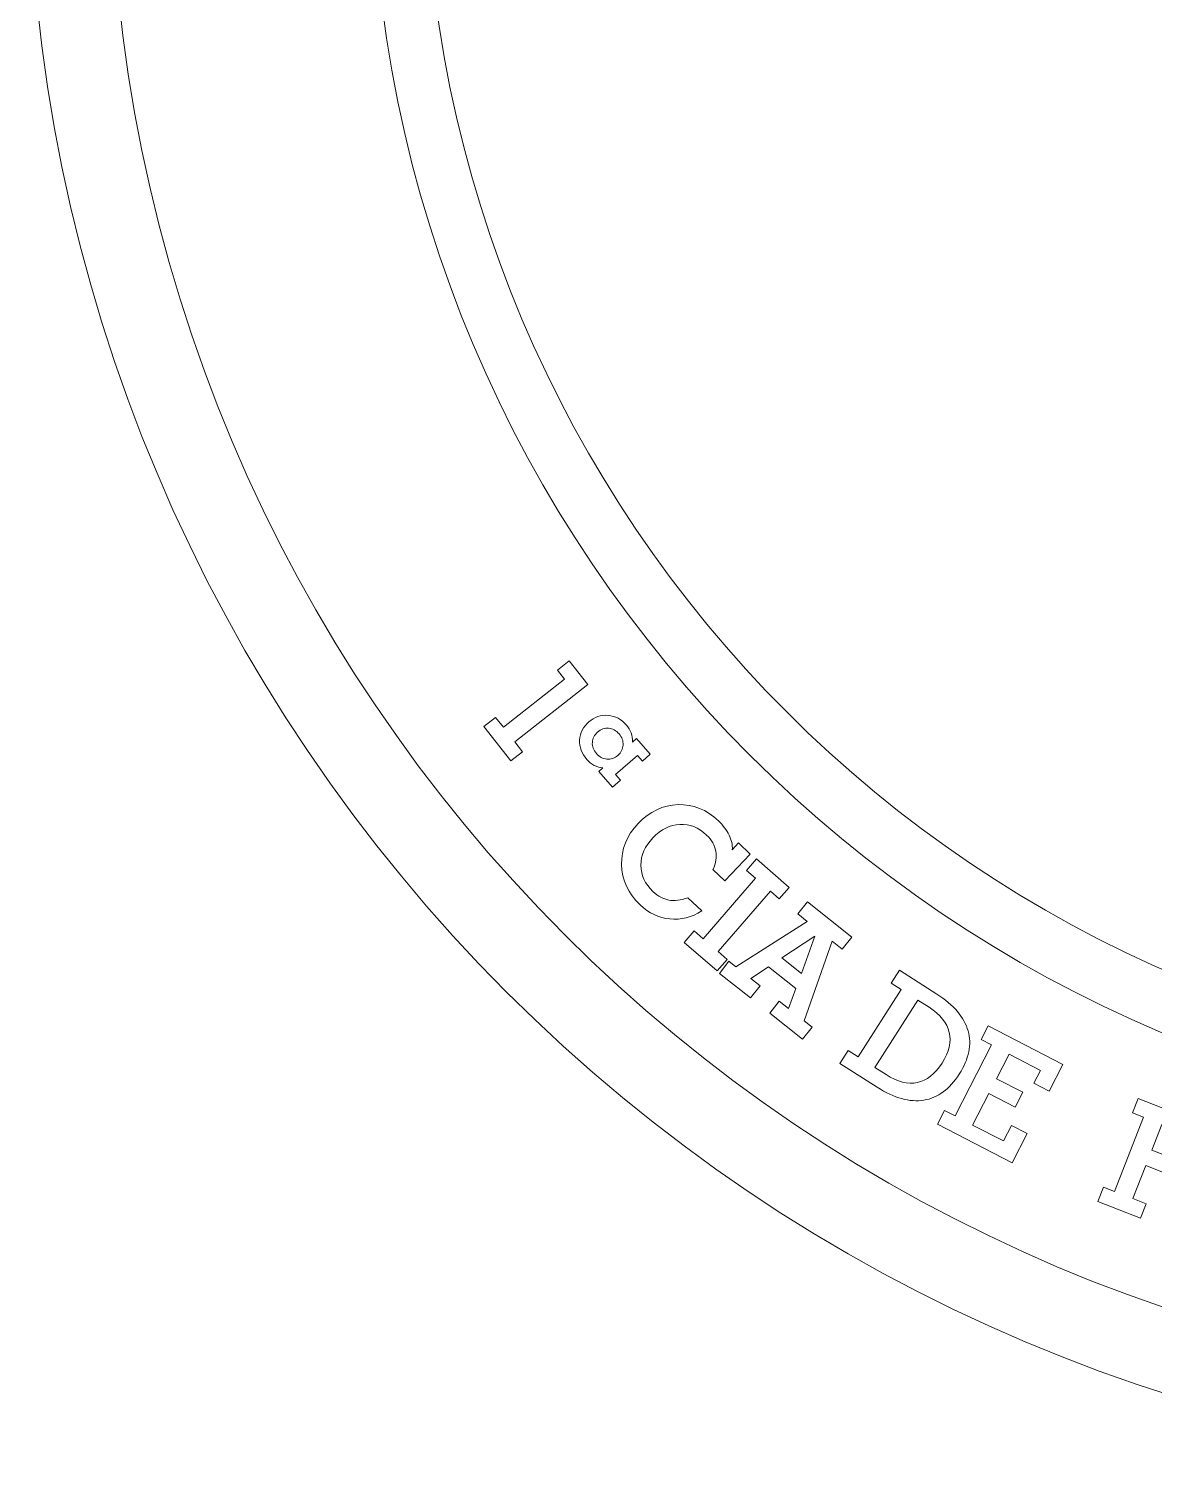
# Model space of a CAD drawing. Header units: millimetres. Extents: x -30 to 30, y -30 to 30.
# Drawn here: x -30 to -9.31, y -30 to -3.51 of the extents above; entities that cross this region are included whole.
import ezdxf

# ---------------------------------------------------------------- set-up
doc = ezdxf.new("R2010")
doc.units = ezdxf.units.MM
doc.header["$MEASUREMENT"] = 0
doc.layers.add('Camada 1', color=7, linetype='Continuous')

msp = doc.modelspace()

# ---------------------------------------------------------------- linework, layer by layer
at = {"layer": 'Camada 1', "lineweight": 20}
for points, knots in [([(0, 30), (16.5685, 30), (30, 16.5685), (30, 0), (30, 0), (30, -16.5686), (16.5685, -30), (0, -30), (0, -30), (-16.5685, -30), (-30, -16.5686), (-30, 0), (-30, 0), (-30, 16.5685), (-16.5685, 30), (0, 30)], [0, 0, 0, 0, 0.2, 0.2, 0.2, 0.2, 0.4, 0.4, 0.4, 0.4, 0.6, 0.6, 0.6, 0.6, 1, 1, 1, 1]), ([(0, 28.5), (15.7401, 28.5), (28.5, 15.7401), (28.5, 0), (28.5, 0), (28.5, -15.7401), (15.7401, -28.5), (0, -28.5), (0, -28.5), (-15.7401, -28.5), (-28.5, -15.7401), (-28.5, 0), (-28.5, 0), (-28.5, 15.7401), (-15.7401, 28.5), (0, 28.5)], [0, 0, 0, 0, 0.2, 0.2, 0.2, 0.2, 0.4, 0.4, 0.4, 0.4, 0.6, 0.6, 0.6, 0.6, 1, 1, 1, 1]), ([(0.0541, 23.6848), (13.1709, 23.6848), (23.8041, 13.0516), (23.8041, -0.0652), (23.8041, -0.0652), (23.8041, -13.182), (13.1709, -23.8152), (0.0541, -23.8152), (0.0541, -23.8152), (-13.0627, -23.8152), (-23.6959, -13.182), (-23.6959, -0.0652), (-23.6959, -0.0652), (-23.6959, 13.0516), (-13.0627, 23.6848), (0.0541, 23.6848)], [0, 0, 0, 0, 0.2, 0.2, 0.2, 0.2, 0.4, 0.4, 0.4, 0.4, 0.6, 0.6, 0.6, 0.6, 1, 1, 1, 1]), ([(0, 22.7174), (12.5464, 22.7174), (22.7174, 12.5464), (22.7174, 0), (22.7174, 0), (22.7174, -12.5464), (12.5464, -22.7174), (0, -22.7174), (0, -22.7174), (-12.5464, -22.7174), (-22.7174, -12.5464), (-22.7174, 0), (-22.7174, 0), (-22.7174, 12.5464), (-12.5464, 22.7174), (0, 22.7174)], [0, 0, 0, 0, 0.2, 0.2, 0.2, 0.2, 0.4, 0.4, 0.4, 0.4, 0.6, 0.6, 0.6, 0.6, 1, 1, 1, 1]), ([(-21.6321, -16.3328), (-21.6321, -16.3328), (-21.4167, -16.1637), (-21.4167, -16.1637), (-21.4167, -16.1637), (-21.4167, -16.1637), (-21.2738, -16.3457), (-21.2738, -16.3457), (-21.2738, -16.3457), (-21.2738, -16.3457), (-20.1484, -15.4622), (-20.1484, -15.4622), (-20.1484, -15.4622), (-20.1484, -15.4622), (-20.2812, -15.2931), (-20.2812, -15.2931), (-20.2812, -15.2931), (-20.2812, -15.2931), (-20.0658, -15.124), (-20.0658, -15.124), (-20.0658, -15.124), (-20.0658, -15.124), (-19.7222, -15.5617), (-19.7222, -15.5617), (-19.7222, -15.5617), (-19.7222, -15.5617), (-21.0629, -16.6143), (-21.0629, -16.6143), (-21.0629, -16.6143), (-21.0629, -16.6143), (-20.9218, -16.7941), (-20.9218, -16.7941), (-20.9218, -16.7941), (-20.9218, -16.7941), (-21.1371, -16.9632), (-21.1371, -16.9632), (-21.1371, -16.9632), (-21.1371, -16.9632), (-21.6321, -16.3328), (-21.6321, -16.3328)], [0, 0, 0, 0, 0.0909091, 0.0909091, 0.0909091, 0.0909091, 0.1818182, 0.1818182, 0.1818182, 0.1818182, 0.2727273, 0.2727273, 0.2727273, 0.2727273, 0.3636364, 0.3636364, 0.3636364, 0.3636364, 0.4545455, 0.4545455, 0.4545455, 0.4545455, 0.5454545, 0.5454545, 0.5454545, 0.5454545, 0.6363636, 0.6363636, 0.6363636, 0.6363636, 0.7272727, 0.7272727, 0.7272727, 0.7272727, 0.8181818, 0.8181818, 0.8181818, 0.8181818, 1, 1, 1, 1]), ([(-19.2131, -17.2157), (-19.2131, -17.2157), (-19.1223, -17.3201), (-19.1223, -17.3201), (-19.1223, -17.3201), (-19.1223, -17.3201), (-19.2672, -17.4461), (-19.2672, -17.4461), (-19.2672, -17.4461), (-19.2672, -17.4461), (-19.5191, -17.1565), (-19.5191, -17.1565), (-19.5191, -17.1565), (-19.5191, -17.1565), (-19.4442, -17.0913), (-19.4442, -17.0913), (-19.4442, -17.0913), (-19.5011, -17.086), (-19.5548, -17.071), (-19.605, -17.0449), (-19.605, -17.0449), (-19.6549, -17.019), (-19.6994, -16.9836), (-19.7386, -16.9384), (-19.7386, -16.9384), (-19.8336, -16.8292), (-19.878, -16.7094), (-19.871, -16.5792), (-19.871, -16.5792), (-19.8643, -16.4493), (-19.8079, -16.3379), (-19.7017, -16.2455), (-19.7017, -16.2455), (-19.5985, -16.1557), (-19.4807, -16.1163), (-19.3487, -16.1275), (-19.3487, -16.1275), (-19.2165, -16.1383), (-19.1039, -16.1975), (-19.0104, -16.305), (-19.0104, -16.305), (-18.9724, -16.3487), (-18.944, -16.3964), (-18.9253, -16.4486), (-18.9253, -16.4486), (-18.907, -16.5006), (-18.8985, -16.5568), (-18.8994, -16.6175), (-18.8994, -16.6175), (-18.8994, -16.6175), (-18.8249, -16.5526), (-18.8249, -16.5526), (-18.8249, -16.5526), (-18.8249, -16.5526), (-18.573, -16.8422), (-18.573, -16.8422), (-18.573, -16.8422), (-18.573, -16.8422), (-18.7178, -16.9682), (-18.7178, -16.9682), (-18.7178, -16.9682), (-18.7178, -16.9682), (-18.8085, -16.8638), (-18.8085, -16.8638), (-18.8085, -16.8638), (-18.8085, -16.8638), (-19.2131, -17.2157), (-19.2131, -17.2157)], [0, 0, 0, 0, 0.0555556, 0.0555556, 0.0555556, 0.0555556, 0.1111111, 0.1111111, 0.1111111, 0.1111111, 0.1666667, 0.1666667, 0.1666667, 0.1666667, 0.2222222, 0.2222222, 0.2222222, 0.2222222, 0.2777778, 0.2777778, 0.2777778, 0.2777778, 0.3333333, 0.3333333, 0.3333333, 0.3333333, 0.3888889, 0.3888889, 0.3888889, 0.3888889, 0.4444444, 0.4444444, 0.4444444, 0.4444444, 0.5, 0.5, 0.5, 0.5, 0.5555556, 0.5555556, 0.5555556, 0.5555556, 0.6111111, 0.6111111, 0.6111111, 0.6111111, 0.6666667, 0.6666667, 0.6666667, 0.6666667, 0.7222222, 0.7222222, 0.7222222, 0.7222222, 0.7777778, 0.7777778, 0.7777778, 0.7777778, 0.8333333, 0.8333333, 0.8333333, 0.8333333, 0.8888889, 0.8888889, 0.8888889, 0.8888889, 1, 1, 1, 1]), ([(-19.5401, -16.4342), (-19.6012, -16.4873), (-19.6339, -16.5506), (-19.6377, -16.6237), (-19.6377, -16.6237), (-19.6418, -16.6972), (-19.6159, -16.7657), (-19.5603, -16.8295), (-19.5603, -16.8295), (-19.5082, -16.8895), (-19.4445, -16.9233), (-19.3696, -16.9298), (-19.3696, -16.9298), (-19.2951, -16.9367), (-19.2278, -16.9144), (-19.1678, -16.8622), (-19.1678, -16.8622), (-19.1075, -16.8098), (-19.0757, -16.7459), (-19.0722, -16.6712), (-19.0722, -16.6712), (-19.0683, -16.5961), (-19.093, -16.5283), (-19.1451, -16.4683), (-19.1451, -16.4683), (-19.2013, -16.4037), (-19.2655, -16.3687), (-19.3378, -16.3622), (-19.3378, -16.3622), (-19.4104, -16.3562), (-19.478, -16.3802), (-19.5401, -16.4342)], [0, 0, 0, 0, 0.1111111, 0.1111111, 0.1111111, 0.1111111, 0.2222222, 0.2222222, 0.2222222, 0.2222222, 0.3333333, 0.3333333, 0.3333333, 0.3333333, 0.4444444, 0.4444444, 0.4444444, 0.4444444, 0.5555556, 0.5555556, 0.5555556, 0.5555556, 0.6666667, 0.6666667, 0.6666667, 0.6666667, 0.7777778, 0.7777778, 0.7777778, 0.7777778, 1, 1, 1, 1]), ([(-17.419, -18.9601), (-17.3647, -18.8444), (-17.3475, -18.7315), (-17.3675, -18.6222), (-17.3675, -18.6222), (-17.3879, -18.5126), (-17.4439, -18.4145), (-17.5359, -18.327), (-17.5359, -18.327), (-17.6839, -18.1862), (-17.8485, -18.1205), (-18.0293, -18.1297), (-18.0293, -18.1297), (-18.2104, -18.1385), (-18.3753, -18.2211), (-18.5235, -18.3768), (-18.5235, -18.3768), (-18.671, -18.5319), (-18.7447, -18.7), (-18.7445, -18.8807), (-18.7445, -18.8807), (-18.7443, -19.062), (-18.6704, -19.2226), (-18.5225, -19.3633), (-18.5225, -19.3633), (-18.4309, -19.4504), (-18.3337, -19.5033), (-18.2315, -19.522), (-18.2315, -19.522), (-18.1292, -19.5408), (-18.0127, -19.5263), (-17.8812, -19.4787), (-17.8812, -19.4787), (-17.8812, -19.4787), (-17.6256, -19.7219), (-17.6256, -19.7219), (-17.6256, -19.7219), (-17.813, -19.839), (-18.0091, -19.8875), (-18.2129, -19.8676), (-18.2129, -19.8676), (-18.4173, -19.8478), (-18.5991, -19.7618), (-18.7583, -19.6103), (-18.7583, -19.6103), (-18.9797, -19.3996), (-19.0941, -19.1526), (-19.1007, -18.8696), (-19.1007, -18.8696), (-19.1078, -18.587), (-19.0063, -18.3356), (-18.7975, -18.1162), (-18.7975, -18.1162), (-18.5841, -17.8919), (-18.3388, -17.7754), (-18.0619, -17.7668), (-18.0619, -17.7668), (-17.7846, -17.7586), (-17.5377, -17.8579), (-17.3195, -18.0654), (-17.3195, -18.0654), (-17.2323, -18.1484), (-17.1669, -18.2353), (-17.1227, -18.3266), (-17.1227, -18.3266), (-17.0791, -18.418), (-17.0593, -18.5077), (-17.0638, -18.5963), (-17.0638, -18.5963), (-17.0638, -18.5963), (-16.9522, -18.4694), (-16.9522, -18.4694), (-16.9522, -18.4694), (-16.9522, -18.4694), (-16.7334, -18.6776), (-16.7334, -18.6776), (-16.7334, -18.6776), (-16.7334, -18.6776), (-17.2002, -19.1683), (-17.2002, -19.1683), (-17.2002, -19.1683), (-17.2002, -19.1683), (-17.419, -18.9601), (-17.419, -18.9601)], [0, 0, 0, 0, 0.0454545, 0.0454545, 0.0454545, 0.0454545, 0.0909091, 0.0909091, 0.0909091, 0.0909091, 0.1363636, 0.1363636, 0.1363636, 0.1363636, 0.1818182, 0.1818182, 0.1818182, 0.1818182, 0.2272727, 0.2272727, 0.2272727, 0.2272727, 0.2727273, 0.2727273, 0.2727273, 0.2727273, 0.3181818, 0.3181818, 0.3181818, 0.3181818, 0.3636364, 0.3636364, 0.3636364, 0.3636364, 0.4090909, 0.4090909, 0.4090909, 0.4090909, 0.4545455, 0.4545455, 0.4545455, 0.4545455, 0.5, 0.5, 0.5, 0.5, 0.5454545, 0.5454545, 0.5454545, 0.5454545, 0.5909091, 0.5909091, 0.5909091, 0.5909091, 0.6363636, 0.6363636, 0.6363636, 0.6363636, 0.6818182, 0.6818182, 0.6818182, 0.6818182, 0.7272727, 0.7272727, 0.7272727, 0.7272727, 0.7727273, 0.7727273, 0.7727273, 0.7727273, 0.8181818, 0.8181818, 0.8181818, 0.8181818, 0.8636364, 0.8636364, 0.8636364, 0.8636364, 0.9090909, 0.9090909, 0.9090909, 0.9090909, 1, 1, 1, 1]), ([(-17.3248, -20.4691), (-17.3248, -20.4691), (-17.1604, -20.6113), (-17.1604, -20.6113), (-17.1604, -20.6113), (-17.1604, -20.6113), (-17.3451, -20.8247), (-17.3451, -20.8247), (-17.3451, -20.8247), (-17.3451, -20.8247), (-17.949, -20.3022), (-17.949, -20.3022), (-17.949, -20.3022), (-17.949, -20.3022), (-17.7644, -20.0888), (-17.7644, -20.0888), (-17.7644, -20.0888), (-17.7644, -20.0888), (-17.6, -20.2309), (-17.6, -20.2309), (-17.6, -20.2309), (-17.6, -20.2309), (-16.6398, -19.121), (-16.6398, -19.121), (-16.6398, -19.121), (-16.6398, -19.121), (-16.8042, -18.9789), (-16.8042, -18.9789), (-16.8042, -18.9789), (-16.8042, -18.9789), (-16.6195, -18.7655), (-16.6195, -18.7655), (-16.6195, -18.7655), (-16.6195, -18.7655), (-16.0156, -19.2879), (-16.0156, -19.2879), (-16.0156, -19.2879), (-16.0156, -19.2879), (-16.2002, -19.5014), (-16.2002, -19.5014), (-16.2002, -19.5014), (-16.2002, -19.5014), (-16.3646, -19.3592), (-16.3646, -19.3592), (-16.3646, -19.3592), (-16.3646, -19.3592), (-17.3248, -20.4691), (-17.3248, -20.4691)], [0, 0, 0, 0, 0.0769231, 0.0769231, 0.0769231, 0.0769231, 0.1538462, 0.1538462, 0.1538462, 0.1538462, 0.2307692, 0.2307692, 0.2307692, 0.2307692, 0.3076923, 0.3076923, 0.3076923, 0.3076923, 0.3846154, 0.3846154, 0.3846154, 0.3846154, 0.4615385, 0.4615385, 0.4615385, 0.4615385, 0.5384615, 0.5384615, 0.5384615, 0.5384615, 0.6153846, 0.6153846, 0.6153846, 0.6153846, 0.6923077, 0.6923077, 0.6923077, 0.6923077, 0.7692308, 0.7692308, 0.7692308, 0.7692308, 0.8461538, 0.8461538, 0.8461538, 0.8461538, 1, 1, 1, 1]), ([(-16.7242, -20.9636), (-16.7242, -20.9636), (-16.5544, -21.0978), (-16.5544, -21.0978), (-16.5544, -21.0978), (-16.5544, -21.0978), (-16.7294, -21.3192), (-16.7294, -21.3192), (-16.7294, -21.3192), (-16.7294, -21.3192), (-17.3003, -20.8679), (-17.3003, -20.8679), (-17.3003, -20.8679), (-17.3003, -20.8679), (-17.1253, -20.6465), (-17.1253, -20.6465), (-17.1253, -20.6465), (-17.1253, -20.6465), (-16.9986, -20.7466), (-16.9986, -20.7466), (-16.9986, -20.7466), (-16.9986, -20.7466), (-15.6863, -19.9132), (-15.6863, -19.9132), (-15.6863, -19.9132), (-15.6863, -19.9132), (-15.8583, -19.7773), (-15.8583, -19.7773), (-15.8583, -19.7773), (-15.8583, -19.7773), (-15.6833, -19.5559), (-15.6833, -19.5559), (-15.6833, -19.5559), (-15.6833, -19.5559), (-14.8671, -20.2011), (-14.8671, -20.2011), (-14.8671, -20.2011), (-14.8671, -20.2011), (-15.0421, -20.4225), (-15.0421, -20.4225), (-15.0421, -20.4225), (-15.0421, -20.4225), (-15.2258, -20.2773), (-15.2258, -20.2773), (-15.2258, -20.2773), (-15.2258, -20.2773), (-15.7415, -21.7404), (-15.7415, -21.7404), (-15.7415, -21.7404), (-15.7415, -21.7404), (-15.5953, -21.8559), (-15.5953, -21.8559), (-15.5953, -21.8559), (-15.5953, -21.8559), (-15.7703, -22.0773), (-15.7703, -22.0773), (-15.7703, -22.0773), (-15.7703, -22.0773), (-16.3748, -21.5995), (-16.3748, -21.5995), (-16.3748, -21.5995), (-16.3748, -21.5995), (-16.1998, -21.3781), (-16.1998, -21.3781), (-16.1998, -21.3781), (-16.1998, -21.3781), (-16.0289, -21.5132), (-16.0289, -21.5132), (-16.0289, -21.5132), (-16.0289, -21.5132), (-15.8967, -21.1464), (-15.8967, -21.1464), (-15.8967, -21.1464), (-15.8967, -21.1464), (-16.3975, -20.7506), (-16.3975, -20.7506), (-16.3975, -20.7506), (-16.3975, -20.7506), (-16.7242, -20.9636), (-16.7242, -20.9636)], [0, 0, 0, 0, 0.047619, 0.047619, 0.047619, 0.047619, 0.0952381, 0.0952381, 0.0952381, 0.0952381, 0.1428571, 0.1428571, 0.1428571, 0.1428571, 0.1904762, 0.1904762, 0.1904762, 0.1904762, 0.2380952, 0.2380952, 0.2380952, 0.2380952, 0.2857143, 0.2857143, 0.2857143, 0.2857143, 0.3333333, 0.3333333, 0.3333333, 0.3333333, 0.3809524, 0.3809524, 0.3809524, 0.3809524, 0.4285714, 0.4285714, 0.4285714, 0.4285714, 0.4761905, 0.4761905, 0.4761905, 0.4761905, 0.5238095, 0.5238095, 0.5238095, 0.5238095, 0.5714286, 0.5714286, 0.5714286, 0.5714286, 0.6190476, 0.6190476, 0.6190476, 0.6190476, 0.6666667, 0.6666667, 0.6666667, 0.6666667, 0.7142857, 0.7142857, 0.7142857, 0.7142857, 0.7619048, 0.7619048, 0.7619048, 0.7619048, 0.8095238, 0.8095238, 0.8095238, 0.8095238, 0.8571429, 0.8571429, 0.8571429, 0.8571429, 0.9047619, 0.9047619, 0.9047619, 0.9047619, 1, 1, 1, 1]), ([(-16.1542, -20.5832), (-16.1542, -20.5832), (-15.7933, -20.8684), (-15.7933, -20.8684), (-15.7933, -20.8684), (-15.7933, -20.8684), (-15.5453, -20.1861), (-15.5453, -20.1861), (-15.5453, -20.1861), (-15.5453, -20.1861), (-16.1542, -20.5832), (-16.1542, -20.5832)], [0, 0, 0, 0, 0.25, 0.25, 0.25, 0.25, 0.5, 0.5, 0.5, 0.5, 1, 1, 1, 1]), ([(-13.3042, -21.2489), (-12.9907, -21.449), (-12.7987, -21.6747), (-12.7284, -21.9256), (-12.7284, -21.9256), (-12.6585, -22.1762), (-12.7125, -22.4408), (-12.8901, -22.7191), (-12.8901, -22.7191), (-13.0675, -22.997), (-13.2846, -23.1571), (-13.5412, -23.1991), (-13.5412, -23.1991), (-13.7984, -23.2409), (-14.0839, -23.1619), (-14.3975, -22.9617), (-14.3975, -22.9617), (-14.3975, -22.9617), (-15.085, -22.5229), (-15.085, -22.5229), (-15.085, -22.5229), (-15.085, -22.5229), (-14.9332, -22.285), (-14.9332, -22.285), (-14.9332, -22.285), (-14.9332, -22.285), (-14.75, -22.4019), (-14.75, -22.4019), (-14.75, -22.4019), (-14.75, -22.4019), (-13.9604, -21.1649), (-13.9604, -21.1649), (-13.9604, -21.1649), (-13.9604, -21.1649), (-14.1435, -21.0479), (-14.1435, -21.0479), (-14.1435, -21.0479), (-14.1435, -21.0479), (-13.9917, -20.8101), (-13.9917, -20.8101), (-13.9917, -20.8101), (-13.9917, -20.8101), (-13.3042, -21.2489), (-13.3042, -21.2489)], [0, 0, 0, 0, 0.0833333, 0.0833333, 0.0833333, 0.0833333, 0.1666667, 0.1666667, 0.1666667, 0.1666667, 0.25, 0.25, 0.25, 0.25, 0.3333333, 0.3333333, 0.3333333, 0.3333333, 0.4166667, 0.4166667, 0.4166667, 0.4166667, 0.5, 0.5, 0.5, 0.5, 0.5833333, 0.5833333, 0.5833333, 0.5833333, 0.6666667, 0.6666667, 0.6666667, 0.6666667, 0.75, 0.75, 0.75, 0.75, 0.8333333, 0.8333333, 0.8333333, 0.8333333, 1, 1, 1, 1]), ([(-13.6535, -21.3607), (-13.6535, -21.3607), (-14.4432, -22.5978), (-14.4432, -22.5978), (-14.4432, -22.5978), (-14.4432, -22.5978), (-14.2366, -22.7296), (-14.2366, -22.7296), (-14.2366, -22.7296), (-14.028, -22.8628), (-13.8368, -22.9111), (-13.6619, -22.8748), (-13.6619, -22.8748), (-13.4874, -22.8384), (-13.3355, -22.7194), (-13.2065, -22.5172), (-13.2065, -22.5172), (-13.0771, -22.3146), (-13.0329, -22.1263), (-13.0733, -21.9527), (-13.0733, -21.9527), (-13.114, -21.7787), (-13.2384, -21.6257), (-13.4469, -21.4926), (-13.4469, -21.4926), (-13.4469, -21.4926), (-13.6535, -21.3607), (-13.6535, -21.3607)], [0, 0, 0, 0, 0.125, 0.125, 0.125, 0.125, 0.25, 0.25, 0.25, 0.25, 0.375, 0.375, 0.375, 0.375, 0.5, 0.5, 0.5, 0.5, 0.625, 0.625, 0.625, 0.625, 0.75, 0.75, 0.75, 0.75, 1, 1, 1, 1]), ([(-13.2904, -23.6407), (-13.2904, -23.6407), (-13.1612, -23.3899), (-13.1612, -23.3899), (-13.1612, -23.3899), (-13.1612, -23.3899), (-12.968, -23.4894), (-12.968, -23.4894), (-12.968, -23.4894), (-12.968, -23.4894), (-12.2959, -22.1847), (-12.2959, -22.1847), (-12.2959, -22.1847), (-12.2959, -22.1847), (-12.4891, -22.0852), (-12.4891, -22.0852), (-12.4891, -22.0852), (-12.4891, -22.0852), (-12.3599, -21.8343), (-12.3599, -21.8343), (-12.3599, -21.8343), (-12.3599, -21.8343), (-10.9851, -22.5425), (-10.9851, -22.5425), (-10.9851, -22.5425), (-10.9851, -22.5425), (-11.2384, -23.0343), (-11.2384, -23.0343), (-11.2384, -23.0343), (-11.2384, -23.0343), (-11.5194, -22.8896), (-11.5194, -22.8896), (-11.5194, -22.8896), (-11.5194, -22.8896), (-11.3966, -22.6512), (-11.3966, -22.6512), (-11.3966, -22.6512), (-11.3966, -22.6512), (-11.9737, -22.354), (-11.9737, -22.354), (-11.9737, -22.354), (-11.9737, -22.354), (-12.2063, -22.8056), (-12.2063, -22.8056), (-12.2063, -22.8056), (-12.2063, -22.8056), (-11.7225, -23.0548), (-11.7225, -23.0548), (-11.7225, -23.0548), (-11.7225, -23.0548), (-11.8621, -23.3258), (-11.8621, -23.3258), (-11.8621, -23.3258), (-11.8621, -23.3258), (-12.3459, -23.0765), (-12.3459, -23.0765), (-12.3459, -23.0765), (-12.3459, -23.0765), (-12.6444, -23.6561), (-12.6444, -23.6561), (-12.6444, -23.6561), (-12.6444, -23.6561), (-12.077, -23.9484), (-12.077, -23.9484), (-12.077, -23.9484), (-12.077, -23.9484), (-11.931, -23.6649), (-11.931, -23.6649), (-11.931, -23.6649), (-11.931, -23.6649), (-11.6404, -23.8146), (-11.6404, -23.8146), (-11.6404, -23.8146), (-11.6404, -23.8146), (-11.9156, -24.3489), (-11.9156, -24.3489), (-11.9156, -24.3489), (-11.9156, -24.3489), (-13.2904, -23.6407), (-13.2904, -23.6407)], [0, 0, 0, 0, 0.047619, 0.047619, 0.047619, 0.047619, 0.0952381, 0.0952381, 0.0952381, 0.0952381, 0.1428571, 0.1428571, 0.1428571, 0.1428571, 0.1904762, 0.1904762, 0.1904762, 0.1904762, 0.2380952, 0.2380952, 0.2380952, 0.2380952, 0.2857143, 0.2857143, 0.2857143, 0.2857143, 0.3333333, 0.3333333, 0.3333333, 0.3333333, 0.3809524, 0.3809524, 0.3809524, 0.3809524, 0.4285714, 0.4285714, 0.4285714, 0.4285714, 0.4761905, 0.4761905, 0.4761905, 0.4761905, 0.5238095, 0.5238095, 0.5238095, 0.5238095, 0.5714286, 0.5714286, 0.5714286, 0.5714286, 0.6190476, 0.6190476, 0.6190476, 0.6190476, 0.6666667, 0.6666667, 0.6666667, 0.6666667, 0.7142857, 0.7142857, 0.7142857, 0.7142857, 0.7619048, 0.7619048, 0.7619048, 0.7619048, 0.8095238, 0.8095238, 0.8095238, 0.8095238, 0.8571429, 0.8571429, 0.8571429, 0.8571429, 0.9047619, 0.9047619, 0.9047619, 0.9047619, 1, 1, 1, 1]), ([(-10.3441, -25.0597), (-10.3441, -25.0597), (-10.2412, -24.7969), (-10.2412, -24.7969), (-10.2412, -24.7969), (-10.2412, -24.7969), (-10.0389, -24.8761), (-10.0389, -24.8761), (-10.0389, -24.8761), (-10.0389, -24.8761), (-9.504, -23.5095), (-9.504, -23.5095), (-9.504, -23.5095), (-9.504, -23.5095), (-9.7063, -23.4303), (-9.7063, -23.4303), (-9.7063, -23.4303), (-9.7063, -23.4303), (-9.6035, -23.1675), (-9.6035, -23.1675), (-9.6035, -23.1675), (-9.6035, -23.1675), (-8.1633, -23.7311), (-8.1633, -23.7311), (-8.1633, -23.7311), (-8.1633, -23.7311), (-8.365, -24.2463), (-8.365, -24.2463), (-8.365, -24.2463), (-8.365, -24.2463), (-8.6593, -24.1311), (-8.6593, -24.1311), (-8.6593, -24.1311), (-8.6593, -24.1311), (-8.5616, -23.8814), (-8.5616, -23.8814), (-8.5616, -23.8814), (-8.5616, -23.8814), (-9.1661, -23.6448), (-9.1661, -23.6448), (-9.1661, -23.6448), (-9.1661, -23.6448), (-9.3512, -24.1179), (-9.3512, -24.1179), (-9.3512, -24.1179), (-9.3512, -24.1179), (-8.8124, -24.3288), (-8.8124, -24.3288), (-8.8124, -24.3288), (-8.8124, -24.3288), (-8.9235, -24.6126), (-8.9235, -24.6126), (-8.9235, -24.6126), (-8.9235, -24.6126), (-9.4623, -24.4017), (-9.4623, -24.4017), (-9.4623, -24.4017), (-9.4623, -24.4017), (-9.6999, -25.0088), (-9.6999, -25.0088), (-9.6999, -25.0088), (-9.6999, -25.0088), (-9.4528, -25.1055), (-9.4528, -25.1055), (-9.4528, -25.1055), (-9.4528, -25.1055), (-9.5557, -25.3683), (-9.5557, -25.3683), (-9.5557, -25.3683), (-9.5557, -25.3683), (-10.3441, -25.0597), (-10.3441, -25.0597)], [0, 0, 0, 0, 0.0526316, 0.0526316, 0.0526316, 0.0526316, 0.1052632, 0.1052632, 0.1052632, 0.1052632, 0.1578947, 0.1578947, 0.1578947, 0.1578947, 0.2105263, 0.2105263, 0.2105263, 0.2105263, 0.2631579, 0.2631579, 0.2631579, 0.2631579, 0.3157895, 0.3157895, 0.3157895, 0.3157895, 0.3684211, 0.3684211, 0.3684211, 0.3684211, 0.4210526, 0.4210526, 0.4210526, 0.4210526, 0.4736842, 0.4736842, 0.4736842, 0.4736842, 0.5263158, 0.5263158, 0.5263158, 0.5263158, 0.5789474, 0.5789474, 0.5789474, 0.5789474, 0.6315789, 0.6315789, 0.6315789, 0.6315789, 0.6842105, 0.6842105, 0.6842105, 0.6842105, 0.7368421, 0.7368421, 0.7368421, 0.7368421, 0.7894737, 0.7894737, 0.7894737, 0.7894737, 0.8421053, 0.8421053, 0.8421053, 0.8421053, 0.8947368, 0.8947368, 0.8947368, 0.8947368, 1, 1, 1, 1])]:
    msp.add_open_spline(points, degree=3, knots=knots, dxfattribs=at)

doc.saveas('drawing.dxf')
